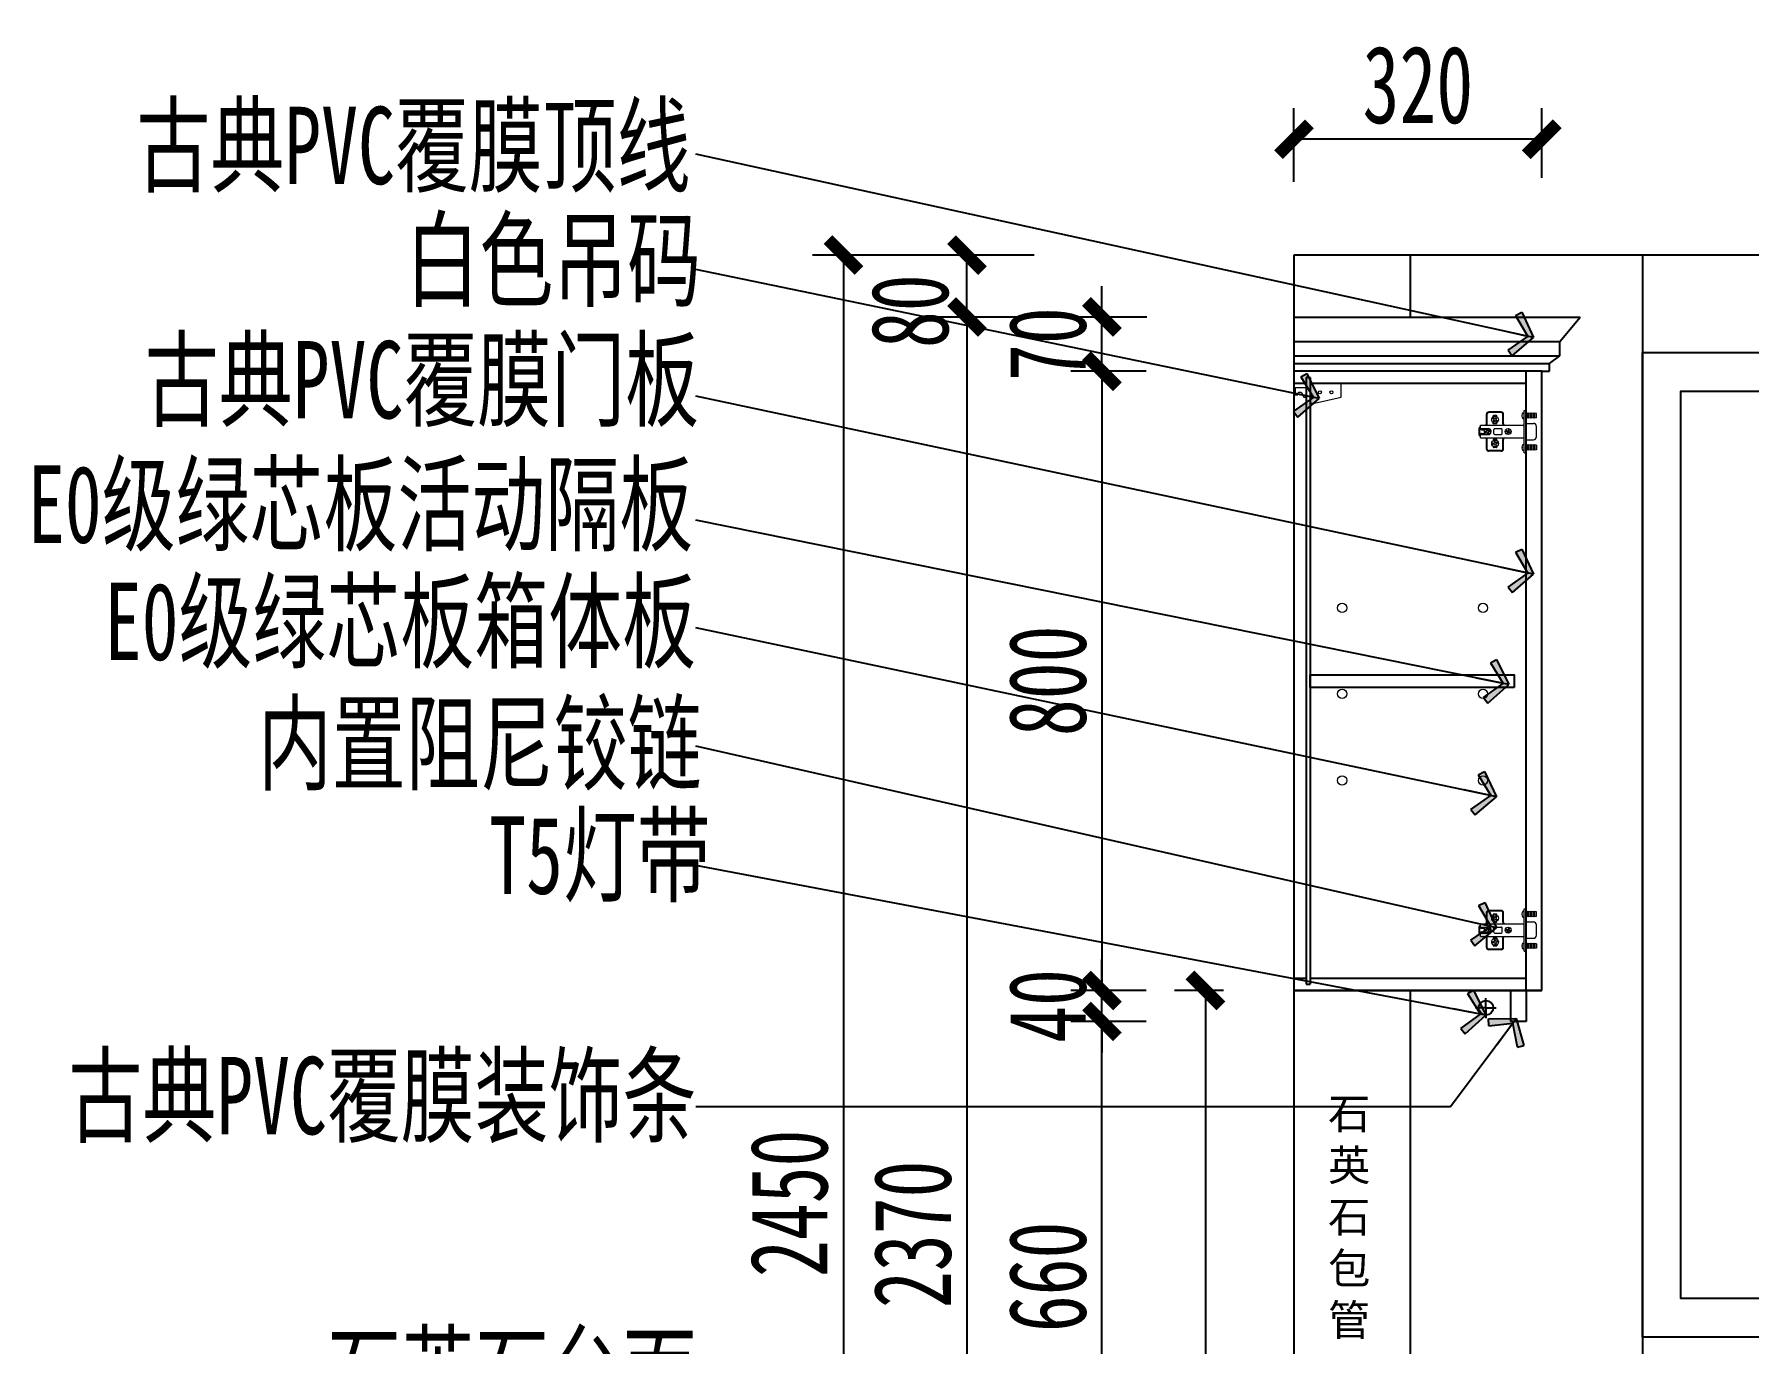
# Model space of a CAD drawing. Header units: millimetres. Extents: x 3104083 to 3173399, y -3165492 to -3044687.
# Drawn here: x 3118598 to 3120812, y -3140563 to -3138871 of the extents above; entities that cross this region are included whole.
import ezdxf

# ---------------------------------------------------------------- set-up
doc = ezdxf.new("R2010")
doc.units = ezdxf.units.MM
doc.header["$LTSCALE"] = 500
doc.header["$MEASUREMENT"] = 0
doc.header["$PDMODE"] = 2
doc.layers.get('0').update_dxf_attribs({"linetype": 'CONTINUOUS'})
doc.layers.get('DEFPOINTS').update_dxf_attribs({"linetype": 'CONTINUOUS'})
for name, color, linetype in [('D-节点尺寸', 5, 'CONTINUOUS'), ('W-基础引线', 35, 'CONTINUOUS'), ('ZB_厨柜', 7, 'CONTINUOUS'), ('柜体', 2, 'CONTINUOUS')]:
    doc.layers.add(name, color=color, linetype=linetype)
doc.layers.add('五金辅助件', color=25, linetype='CONTINUOUS', lineweight=13)
doc.layers.add('墙体', color=6, linetype='CONTINUOUS', lineweight=25)
doc.styles.add('DIM', font='SimSun.ttf', dxfattribs={"width": 0.7})
doc.styles.add('ZB_宋体', font='SimSun.ttf', dxfattribs={"height": 80})
doc.dimstyles.new('40', dxfattribs={"dimscale": 40, "dimtxt": 2.5, "dimasz": 1, "dimexe": 1, "dimexo": 1, "dimgap": 0.5, "dimtad": 1, "dimdec": 0, "dimzin": 0, "dimdsep": 46, "dimtxsty": 'DIM', "dimblk": 'ARCHTICK', "dimcen": 0, "dimclrd": 5, "dimclre": 5, "dimclrt": 35, "dimadec": 0, "dimazin": 0, "dimtfac": 0.5, "dimtdec": 0, "dimtix": 1, "dimtmove": 2, "dimatfit": 2, "dimldrblk": 'A', "dimfxl": 0, "dimtolj": 1, "dimtzin": 0, "dimlwd": -1, "dimlwe": -1, "dimarcsym": 0})
doc.dimstyles.new('基础引线', dxfattribs={"dimtxt": 3, "dimasz": 0.7, "dimexe": 2, "dimexo": 6, "dimgap": 1, "dimtad": 1, "dimdec": 0, "dimdsep": 46, "dimtxsty": 'Standard', "dimblk1": 'A', "dimblk2": 'A', "dimsah": 1, "dimcen": 3, "dimdle": 200, "dimclrd": 256, "dimclre": 256, "dimclrt": 2, "dimadec": 0, "dimazin": 0, "dimtfac": 1, "dimtdec": 0, "dimtix": 1, "dimtmove": 1, "dimatfit": 3, "dimldrblk": 'A', "dimfxl": 0, "dimtvp": 1, "dimtolj": 1, "dimtzin": 0, "dimarcsym": 0})

# ---------------------------------------------------------------- blocks, each defined once
blk = doc.blocks.new('_ArchTick')
at = {"color": 0, "linetype": 'ByBlock', "const_width": 0.4}
blk.add_lwpolyline([(-0.5, -0.5), (0.5, 0.5)], dxfattribs=at)
blk = doc.blocks.new('*D2127')
at = {"layer": 'D-节点尺寸', "color": 5, "ltscale": 100}
for p, q in [((3120224.4, -3139061.9), (3120224.4, -3138966.9)), ((3120544.4, -3139056.9), (3120544.4, -3138966.9)), ((3120544.4, -3139006.9), (3120224.4, -3139006.9))]:
    blk.add_line(p, q, dxfattribs=at)
at = {"layer": 'DEFPOINTS', "color": 0, "ltscale": 100}
for p in [(3120224.4, -3139006.9), (3120224.4, -3139101.9), (3120544.4, -3139096.9)]:
    blk.add_point(p, dxfattribs=at)
at = {"layer": 'D-节点尺寸', "color": 5, "ltscale": 100, "xscale": 40, "yscale": 40, "zscale": 40, "rotation": 180}
blk.add_blockref('_ArchTick', (3120224.4, -3139006.9), dxfattribs=at)
at = {"layer": 'D-节点尺寸', "color": 5, "ltscale": 100, "xscale": 40, "yscale": 40, "zscale": 40}
blk.add_blockref('_ArchTick', (3120544.4, -3139006.9), dxfattribs=at)
at = {"layer": 'D-节点尺寸', "color": 35, "ltscale": 100, "insert": (3120384.4, -3138936.9), "char_height": 100, "attachment_point": 5, "style": 'DIM'}
blk.add_mtext('\\A1;320', dxfattribs=at)
blk = doc.blocks.new('A')
for p, q in [((-1.435, 1.148), (-1.09, 1.437)), ((-1.435, 1.148), (-0.369, 0)), ((-1.09, 1.437), (0, 0)), ((-0.369, 0), (-2.127, 0)), ((-1.435, -1.148), (-0.369, 0)), ((-1.09, -1.437), (0, 0)), ((-1.435, -1.148), (-1.09, -1.437))]:
    blk.add_line(p, q)
for points in [[(-1.435, 1.148), (-1.09, 1.437), (-0.369, 0), (0, 0)], [(-1.435, -1.148), (-1.09, -1.437), (-0.369, 0), (0, 0)]]:
    blk.add_solid(points)
blk = doc.blocks.new('*D2128')
at = {"layer": 'D-节点尺寸', "color": 5, "ltscale": 100}
for p, q in [((3120033.4, -3139306.5), (3119936.4, -3139306.5)), ((3119976.4, -3139306.5), (3119976.4, -3140106.5)), ((3120033.4, -3140106.5), (3119936.4, -3140106.5))]:
    blk.add_line(p, q, dxfattribs=at)
at = {"layer": 'DEFPOINTS', "color": 0, "ltscale": 100}
for p in [(3120073.4, -3139306.5), (3119976.4, -3140106.5), (3120073.4, -3140106.5)]:
    blk.add_point(p, dxfattribs=at)
at = {"layer": 'D-节点尺寸', "color": 5, "ltscale": 100, "xscale": 40, "yscale": 40, "zscale": 40}
for p, rotation in [((3119976.4, -3139306.5), 90), ((3119976.4, -3140106.5), 270)]:
    blk.add_blockref('_ArchTick', p, dxfattribs=dict(at, rotation=rotation))
at = {"layer": 'D-节点尺寸', "color": 35, "ltscale": 100, "insert": (3119906.4, -3139706.5), "char_height": 100, "attachment_point": 5, "rotation": 90, "style": 'DIM'}
blk.add_mtext('\\A1;800', dxfattribs=at)
blk = doc.blocks.new('*D2132')
at = {"layer": 'D-节点尺寸', "color": 5, "ltscale": 100}
for p, q in [((3119962.1, -3139236.5), (3119762.1, -3139236.5)), ((3119802.1, -3139236.5), (3119802.1, -3141606.5)), ((3119962.1, -3141606.5), (3119762.1, -3141606.5))]:
    blk.add_line(p, q, dxfattribs=at)
at = {"layer": 'DEFPOINTS', "color": 0, "ltscale": 100}
for p in [(3120015.5, -3139236.5), (3119802.1, -3141606.5), (3120073.4, -3141606.5)]:
    blk.add_point(p, dxfattribs=at)
at = {"layer": 'D-节点尺寸', "color": 5, "ltscale": 100, "xscale": 40, "yscale": 40, "zscale": 40}
for p, rotation in [((3119802.1, -3139236.5), 90), ((3119802.1, -3141606.5), 270)]:
    blk.add_blockref('_ArchTick', p, dxfattribs=dict(at, rotation=rotation))
at = {"layer": 'D-节点尺寸', "color": 35, "ltscale": 100, "insert": (3119732.1, -3140421.5), "char_height": 100, "attachment_point": 5, "rotation": 90, "style": 'DIM'}
blk.add_mtext('\\A1;2370', dxfattribs=at)
blk = doc.blocks.new('*D2133')
at = {"layer": 'D-节点尺寸', "color": 5, "ltscale": 100}
for p, q in [((3119888.7, -3139156.5), (3119762.1, -3139156.5)), ((3119802.1, -3139236.5), (3119802.1, -3139156.5)), ((3119962.1, -3139236.5), (3119762.1, -3139236.5))]:
    blk.add_line(p, q, dxfattribs=at)
at = {"layer": 'DEFPOINTS', "color": 0, "ltscale": 100}
for p in [(3119802.1, -3139156.5), (3119928.7, -3139156.5), (3120015.5, -3139236.5)]:
    blk.add_point(p, dxfattribs=at)
at = {"layer": 'D-节点尺寸', "color": 5, "ltscale": 100, "xscale": 40, "yscale": 40, "zscale": 40}
for p, rotation in [((3119802.1, -3139156.5), 90), ((3119802.1, -3139236.5), 270)]:
    blk.add_blockref('_ArchTick', p, dxfattribs=dict(at, rotation=rotation))
at = {"layer": 'D-节点尺寸', "color": 35, "ltscale": 100, "insert": (3119728.7, -3139229), "char_height": 100, "attachment_point": 5, "rotation": 90, "style": 'DIM'}
blk.add_mtext('\\A1;80', dxfattribs=at)
blk = doc.blocks.new('*D2134')
at = {"layer": 'D-节点尺寸', "color": 5, "ltscale": 100}
for p, q in [((3119802.7, -3139156.5), (3119602.7, -3139156.5)), ((3119642.7, -3139156.5), (3119642.7, -3141606.5)), ((3119802.7, -3141606.5), (3119602.7, -3141606.5))]:
    blk.add_line(p, q, dxfattribs=at)
at = {"layer": 'DEFPOINTS', "color": 0, "ltscale": 100}
for p in [(3119928.7, -3139156.5), (3119642.7, -3141606.5), (3119928.7, -3141606.5)]:
    blk.add_point(p, dxfattribs=at)
at = {"layer": 'D-节点尺寸', "color": 5, "ltscale": 100, "xscale": 40, "yscale": 40, "zscale": 40}
for p, rotation in [((3119642.7, -3139156.5), 90), ((3119642.7, -3141606.5), 270)]:
    blk.add_blockref('_ArchTick', p, dxfattribs=dict(at, rotation=rotation))
at = {"layer": 'D-节点尺寸', "color": 35, "ltscale": 100, "insert": (3119572.7, -3140381.5), "char_height": 100, "attachment_point": 5, "rotation": 90, "style": 'DIM'}
blk.add_mtext('\\A1;2450', dxfattribs=at)
blk = doc.blocks.new('*D2135')
at = {"layer": 'D-节点尺寸', "color": 5, "ltscale": 100}
for p, q in [((3119976.4, -3139236.5), (3119976.4, -3139196.5)), ((3120034.6, -3139236.5), (3119936.4, -3139236.5)), ((3119976.4, -3139306.5), (3119976.4, -3139236.5)), ((3120033.4, -3139306.5), (3119936.4, -3139306.5)), ((3119976.4, -3139306.5), (3119976.4, -3139346.5))]:
    blk.add_line(p, q, dxfattribs=at)
at = {"layer": 'DEFPOINTS', "color": 0, "ltscale": 100}
for p in [(3119976.4, -3139236.5), (3120074.6, -3139236.5), (3120073.4, -3139306.5)]:
    blk.add_point(p, dxfattribs=at)
at = {"layer": 'D-节点尺寸', "color": 5, "ltscale": 100, "xscale": 40, "yscale": 40, "zscale": 40}
for p, rotation in [((3119976.4, -3139236.5), 270), ((3119976.4, -3139306.5), 90)]:
    blk.add_blockref('_ArchTick', p, dxfattribs=dict(at, rotation=rotation))
at = {"layer": 'D-节点尺寸', "color": 35, "ltscale": 100, "insert": (3119906.4, -3139271.5), "char_height": 100, "attachment_point": 5, "rotation": 90, "style": 'DIM'}
blk.add_mtext('\\A1;70', dxfattribs=at)
blk = doc.blocks.new('*D2136')
at = {"layer": 'D-节点尺寸', "color": 5, "ltscale": 100}
for p, q in [((3120033.4, -3140146.5), (3119936.4, -3140146.5)), ((3119976.4, -3140806.5), (3119976.4, -3140146.5)), ((3120033.4, -3140806.5), (3119936.4, -3140806.5))]:
    blk.add_line(p, q, dxfattribs=at)
at = {"layer": 'DEFPOINTS', "color": 0, "ltscale": 100}
for p in [(3119976.4, -3140146.5), (3120073.4, -3140146.5), (3120073.4, -3140806.5)]:
    blk.add_point(p, dxfattribs=at)
at = {"layer": 'D-节点尺寸', "color": 5, "ltscale": 100, "xscale": 40, "yscale": 40, "zscale": 40}
for p, rotation in [((3119976.4, -3140146.5), 90), ((3119976.4, -3140806.5), 270)]:
    blk.add_blockref('_ArchTick', p, dxfattribs=dict(at, rotation=rotation))
at = {"layer": 'D-节点尺寸', "color": 35, "ltscale": 100, "insert": (3119906.4, -3140476.5), "char_height": 100, "attachment_point": 5, "rotation": 90, "style": 'DIM'}
blk.add_mtext('\\A1;660', dxfattribs=at)
blk = doc.blocks.new('*D2137')
at = {"layer": 'D-节点尺寸', "color": 5, "ltscale": 100}
for p, q in [((3120133.5, -3140106.5), (3120070.1, -3140106.5)), ((3120110.1, -3140106.5), (3120110.1, -3141606.5)), ((3120133.5, -3141606.5), (3120070.1, -3141606.5))]:
    blk.add_line(p, q, dxfattribs=at)
at = {"layer": 'DEFPOINTS', "color": 0, "ltscale": 100}
for p in [(3120173.5, -3140106.5), (3120110.1, -3141606.5), (3120173.5, -3141606.5)]:
    blk.add_point(p, dxfattribs=at)
at = {"layer": 'D-节点尺寸', "color": 5, "ltscale": 100, "xscale": 40, "yscale": 40, "zscale": 40}
for p, rotation in [((3120110.1, -3140106.5), 90), ((3120110.1, -3141606.5), 270)]:
    blk.add_blockref('_ArchTick', p, dxfattribs=dict(at, rotation=rotation))
at = {"layer": 'D-节点尺寸', "color": 35, "ltscale": 100, "insert": (3120040.1, -3140856.5), "char_height": 100, "attachment_point": 5, "rotation": 90, "style": 'DIM'}
blk.add_mtext('\\A1;1500', dxfattribs=at)
blk = doc.blocks.new('*D2138')
at = {"layer": 'D-节点尺寸', "color": 5, "ltscale": 100}
for p, q in [((3119976.4, -3140106.5), (3119976.4, -3140066.5)), ((3120033.4, -3140106.5), (3119936.4, -3140106.5)), ((3119976.4, -3140146.5), (3119976.4, -3140106.5)), ((3120033.4, -3140146.5), (3119936.4, -3140146.5)), ((3119976.4, -3140146.5), (3119976.4, -3140186.5))]:
    blk.add_line(p, q, dxfattribs=at)
at = {"layer": 'DEFPOINTS', "color": 0, "ltscale": 100}
for p in [(3119976.4, -3140106.5), (3120073.4, -3140106.5), (3120073.4, -3140146.5)]:
    blk.add_point(p, dxfattribs=at)
at = {"layer": 'D-节点尺寸', "color": 5, "ltscale": 100, "xscale": 40, "yscale": 40, "zscale": 40}
for p, rotation in [((3119976.4, -3140106.5), 270), ((3119976.4, -3140146.5), 90)]:
    blk.add_blockref('_ArchTick', p, dxfattribs=dict(at, rotation=rotation))
at = {"layer": 'D-节点尺寸', "color": 35, "ltscale": 100, "insert": (3119906.4, -3140126.5), "char_height": 100, "attachment_point": 5, "rotation": 90, "style": 'DIM'}
blk.add_mtext('\\A1;40', dxfattribs=at)

msp = doc.modelspace()

# ---------------------------------------------------------------- linework, layer by layer
at = {"layer": 'ZB_厨柜', "color": 253}
for points in [[(3121174.366, -3140554.343), (3120674.366, -3140554.343), (3120674.366, -3139282.459), (3121174.366, -3139282.459)], [(3121124.366, -3140504.343), (3120724.033, -3140504.343), (3120724.033, -3139332.459), (3121124.366, -3139332.459)]]:
    msp.add_lwpolyline(points, close=True, dxfattribs=at)
at = {"layer": '五金辅助件'}
for p, q in [((3120285.545, -3139339.846), (3120285.545, -3139322.491)), ((3120240.366, -3139327.991), (3120225.987, -3139327.991)), ((3120225.987, -3139327.991), (3120225.987, -3139337.054)), ((3120225.987, -3139337.054), (3120229.21, -3139337.054)), ((3120229.21, -3139337.054), (3120230.152, -3139333.431)), ((3120230.152, -3139333.431), (3120233.908, -3139333.431)), ((3120233.908, -3139333.431), (3120237.137, -3139339.927)), ((3120237.137, -3139339.927), (3120240.366, -3139339.927)), ((3120245.366, -3139347.893), (3120250.782, -3139347.893)), ((3120250.782, -3139347.893), (3120285.545, -3139339.846)), ((3120473.006, -3139374.188), (3120473.006, -3139361.931)), ((3120473.966, -3139374.188), (3120473.966, -3139361.931)), ((3120492.206, -3139359.051), (3120475.886, -3139359.051)), ((3120492.206, -3139360.011), (3120475.886, -3139360.011)), ((3120480.423, -3139366.778), (3120483.028, -3139369.174)), ((3120481.397, -3139365.718), (3120484.003, -3139368.114)), ((3120481.646, -3139365.539), (3120481.646, -3139364.331)), ((3120483.028, -3139369.174), (3120481.729, -3139370.587)), ((3120481.729, -3139370.587), (3120482.789, -3139371.562)), ((3120485.966, -3139363.851), (3120482.126, -3139363.851)), ((3120484.088, -3139370.149), (3120482.789, -3139371.562)), ((3120485.303, -3139366.7), (3120484.003, -3139368.114)), ((3120484.088, -3139370.149), (3120486.694, -3139372.544)), ((3120486.363, -3139367.675), (3120485.063, -3139369.088)), ((3120485.063, -3139369.088), (3120487.669, -3139371.484)), ((3120485.303, -3139366.7), (3120486.363, -3139367.675)), ((3120486.446, -3139365.539), (3120486.446, -3139364.331)), ((3120494.126, -3139374.411), (3120494.126, -3139361.931)), ((3120495.086, -3139374.411), (3120495.086, -3139361.931)), ((3120518.606, -3139363.453), (3120519.096, -3139363.453)), ((3120518.606, -3139364.413), (3120519.096, -3139364.413)), ((3120519.096, -3139364.413), (3120519.096, -3139363.453)), ((3120520.046, -3139360.093), (3120521.486, -3139360.093)), ((3120520.046, -3139367.773), (3120521.486, -3139367.773)), ((3120521.486, -3139411.851), (3120521.486, -3139357.131)), ((3120521.486, -3139357.131), (3120524.366, -3139357.131)), ((3120525.908, -3139361.053), (3120524.366, -3139360.667)), ((3120525.908, -3139366.813), (3120524.366, -3139367.198)), ((3120527.828, -3139361.053), (3120525.908, -3139360.573)), ((3120525.908, -3139367.293), (3120525.908, -3139360.573)), ((3120527.828, -3139366.813), (3120525.908, -3139367.293)), ((3120529.748, -3139361.053), (3120527.828, -3139360.573)), ((3120527.828, -3139367.293), (3120527.828, -3139360.573)), ((3120529.748, -3139366.813), (3120527.828, -3139367.293)), ((3120531.668, -3139361.053), (3120529.748, -3139360.573)), ((3120529.748, -3139367.293), (3120529.748, -3139360.573)), ((3120531.668, -3139366.813), (3120529.748, -3139367.293)), ((3120533.588, -3139361.053), (3120531.668, -3139360.573)), ((3120531.668, -3139367.293), (3120531.668, -3139360.573)), ((3120533.588, -3139366.813), (3120531.668, -3139367.293)), ((3120535.508, -3139361.053), (3120533.588, -3139360.573)), ((3120533.588, -3139367.293), (3120533.588, -3139360.573)), ((3120535.508, -3139366.813), (3120533.588, -3139367.293)), ((3120537.428, -3139361.053), (3120535.508, -3139360.573)), ((3120535.508, -3139367.293), (3120535.508, -3139360.573)), ((3120537.428, -3139366.813), (3120535.508, -3139367.293)), ((3120537.428, -3139366.813), (3120537.428, -3139361.053)), ((3120463.406, -3139389.057), (3120463.406, -3139379.925)), ((3120464.09, -3139379.006), (3120465.45, -3139378.598)), ((3120465.45, -3139390.384), (3120464.09, -3139389.976)), ((3120464.366, -3139388.343), (3120464.366, -3139380.64)), ((3120465.05, -3139379.72), (3120465.45, -3139379.6)), ((3120465.45, -3139389.382), (3120465.05, -3139389.262)), ((3120465.45, -3139376.331), (3120521.486, -3139376.331)), ((3120465.45, -3139381.131), (3120465.45, -3139376.331)), ((3120465.45, -3139380.651), (3120475.05, -3139380.651)), ((3120465.45, -3139392.651), (3120465.45, -3139387.851)), ((3120465.45, -3139388.331), (3120475.05, -3139388.331)), ((3120465.45, -3139392.651), (3120521.486, -3139392.651)), ((3120466.41, -3139382.091), (3120471.188, -3139382.091)), ((3120466.41, -3139386.891), (3120471.188, -3139386.891)), ((3120473.323, -3139383.951), (3120470.282, -3139384.649)), ((3120473.645, -3139385.354), (3120470.604, -3139386.053)), ((3120474.296, -3139381.757), (3120472.893, -3139382.079)), ((3120472.893, -3139382.079), (3120473.323, -3139383.951)), ((3120473.645, -3139385.354), (3120474.075, -3139387.225)), ((3120475.478, -3139386.903), (3120474.075, -3139387.225)), ((3120474.296, -3139381.757), (3120474.726, -3139383.628)), ((3120477.767, -3139382.93), (3120474.726, -3139383.628)), ((3120478.089, -3139384.333), (3120475.048, -3139385.032)), ((3120475.048, -3139385.032), (3120475.478, -3139386.903)), ((3120478.89, -3139384.971), (3120478.89, -3139384.011)), ((3120481.646, -3139373.931), (3120481.646, -3139372.723)), ((3120485.966, -3139374.411), (3120482.126, -3139374.411)), ((3120482.73, -3139387.371), (3120482.73, -3139381.611)), ((3120483.69, -3139380.651), (3120492.33, -3139380.651)), ((3120483.69, -3139388.331), (3120492.33, -3139388.331)), ((3120486.446, -3139373.931), (3120486.446, -3139372.723)), ((3120493.29, -3139387.371), (3120493.29, -3139381.611)), ((3120497.19, -3139383.659), (3120499.905, -3139384.623)), ((3120497.511, -3139382.755), (3120500.226, -3139383.718)), ((3120500.197, -3139385.235), (3120499.233, -3139387.95)), ((3120501.101, -3139385.556), (3120500.138, -3139388.271)), ((3120501.802, -3139380.712), (3120500.839, -3139383.426)), ((3120501.714, -3139385.265), (3120504.428, -3139386.228)), ((3120502.706, -3139381.033), (3120501.743, -3139383.747)), ((3120502.035, -3139384.36), (3120504.749, -3139385.323)), ((3120524.366, -3139373.931), (3120533.588, -3139373.931)), ((3120537.428, -3139391.211), (3120537.428, -3139377.771)), ((3120473.006, -3139407.051), (3120473.006, -3139394.794)), ((3120473.966, -3139407.051), (3120473.966, -3139394.794)), ((3120492.206, -3139408.971), (3120475.886, -3139408.971)), ((3120492.206, -3139409.931), (3120475.886, -3139409.931)), ((3120483.183, -3139399.311), (3120479.733, -3139400.103)), ((3120483.505, -3139400.714), (3120480.055, -3139401.507)), ((3120481.646, -3139395.051), (3120481.646, -3139396.259)), ((3120481.646, -3139403.443), (3120481.646, -3139404.651)), ((3120485.966, -3139394.571), (3120482.126, -3139394.571)), ((3120485.966, -3139405.131), (3120482.126, -3139405.131)), ((3120484.156, -3139397.117), (3120482.753, -3139397.439)), ((3120482.753, -3139397.439), (3120483.183, -3139399.311)), ((3120483.505, -3139400.714), (3120483.935, -3139402.585)), ((3120485.339, -3139402.263), (3120483.935, -3139402.585)), ((3120484.156, -3139397.117), (3120484.586, -3139398.988)), ((3120488.036, -3139398.196), (3120484.586, -3139398.988)), ((3120488.358, -3139399.599), (3120484.909, -3139400.392)), ((3120484.909, -3139400.392), (3120485.339, -3139402.263)), ((3120486.446, -3139395.051), (3120486.446, -3139396.259)), ((3120486.446, -3139403.443), (3120486.446, -3139404.651)), ((3120494.126, -3139407.051), (3120494.126, -3139394.571)), ((3120495.086, -3139407.051), (3120495.086, -3139394.571)), ((3120518.606, -3139404.569), (3120519.096, -3139404.569)), ((3120518.606, -3139405.529), (3120519.096, -3139405.529)), ((3120519.096, -3139404.569), (3120519.096, -3139405.529)), ((3120520.046, -3139401.209), (3120521.486, -3139401.209)), ((3120520.046, -3139408.889), (3120521.486, -3139408.889)), ((3120521.486, -3139411.851), (3120524.366, -3139411.851)), ((3120524.366, -3139395.051), (3120533.588, -3139395.051)), ((3120525.908, -3139402.169), (3120524.366, -3139401.784)), ((3120525.908, -3139407.929), (3120524.366, -3139408.315)), ((3120525.908, -3139401.689), (3120525.908, -3139408.409)), ((3120527.828, -3139402.169), (3120525.908, -3139401.689)), ((3120527.828, -3139407.929), (3120525.908, -3139408.409)), ((3120527.828, -3139401.689), (3120527.828, -3139408.409)), ((3120529.748, -3139402.169), (3120527.828, -3139401.689)), ((3120529.748, -3139407.929), (3120527.828, -3139408.409)), ((3120529.748, -3139401.689), (3120529.748, -3139408.409)), ((3120531.668, -3139402.169), (3120529.748, -3139401.689)), ((3120531.668, -3139407.929), (3120529.748, -3139408.409)), ((3120531.668, -3139401.689), (3120531.668, -3139408.409)), ((3120533.588, -3139402.169), (3120531.668, -3139401.689)), ((3120533.588, -3139407.929), (3120531.668, -3139408.409)), ((3120533.588, -3139401.689), (3120533.588, -3139408.409)), ((3120535.508, -3139402.169), (3120533.588, -3139401.689)), ((3120535.508, -3139407.929), (3120533.588, -3139408.409)), ((3120535.508, -3139401.689), (3120535.508, -3139408.409)), ((3120537.428, -3139402.169), (3120535.508, -3139401.689)), ((3120537.428, -3139407.929), (3120535.508, -3139408.409)), ((3120537.428, -3139402.169), (3120537.428, -3139407.929)), ((3120473.006, -3140018.188), (3120473.006, -3140005.931)), ((3120473.966, -3140018.188), (3120473.966, -3140005.931)), ((3120492.206, -3140003.051), (3120475.886, -3140003.051)), ((3120492.206, -3140004.011), (3120475.886, -3140004.011)), ((3120480.423, -3140010.778), (3120483.028, -3140013.174)), ((3120481.397, -3140009.718), (3120484.003, -3140012.114)), ((3120481.646, -3140009.539), (3120481.646, -3140008.331)), ((3120483.028, -3140013.174), (3120481.729, -3140014.587)), ((3120485.966, -3140007.851), (3120482.126, -3140007.851)), ((3120485.303, -3140010.7), (3120484.003, -3140012.114)), ((3120486.363, -3140011.675), (3120485.063, -3140013.088)), ((3120485.063, -3140013.088), (3120487.669, -3140015.484)), ((3120485.303, -3140010.7), (3120486.363, -3140011.675)), ((3120486.446, -3140009.539), (3120486.446, -3140008.331)), ((3120494.126, -3140018.411), (3120494.126, -3140005.931)), ((3120495.086, -3140018.411), (3120495.086, -3140005.931)), ((3120518.606, -3140007.453), (3120519.096, -3140007.453)), ((3120518.606, -3140008.413), (3120519.096, -3140008.413)), ((3120519.096, -3140008.413), (3120519.096, -3140007.453)), ((3120520.046, -3140004.093), (3120521.486, -3140004.093)), ((3120520.046, -3140011.773), (3120521.486, -3140011.773)), ((3120521.486, -3140055.851), (3120521.486, -3140001.131)), ((3120521.486, -3140001.131), (3120524.366, -3140001.131)), ((3120525.908, -3140005.053), (3120524.366, -3140004.667)), ((3120525.908, -3140010.813), (3120524.366, -3140011.198)), ((3120527.828, -3140005.053), (3120525.908, -3140004.573)), ((3120525.908, -3140011.293), (3120525.908, -3140004.573)), ((3120527.828, -3140010.813), (3120525.908, -3140011.293)), ((3120529.748, -3140005.053), (3120527.828, -3140004.573)), ((3120527.828, -3140011.293), (3120527.828, -3140004.573)), ((3120529.748, -3140010.813), (3120527.828, -3140011.293)), ((3120531.668, -3140005.053), (3120529.748, -3140004.573)), ((3120529.748, -3140011.293), (3120529.748, -3140004.573)), ((3120531.668, -3140010.813), (3120529.748, -3140011.293)), ((3120533.588, -3140005.053), (3120531.668, -3140004.573)), ((3120531.668, -3140011.293), (3120531.668, -3140004.573)), ((3120533.588, -3140010.813), (3120531.668, -3140011.293)), ((3120535.508, -3140005.053), (3120533.588, -3140004.573)), ((3120533.588, -3140011.293), (3120533.588, -3140004.573)), ((3120535.508, -3140010.813), (3120533.588, -3140011.293)), ((3120537.428, -3140005.053), (3120535.508, -3140004.573)), ((3120535.508, -3140011.293), (3120535.508, -3140004.573)), ((3120537.428, -3140010.813), (3120535.508, -3140011.293)), ((3120537.428, -3140010.813), (3120537.428, -3140005.053)), ((3120463.406, -3140033.057), (3120463.406, -3140023.925)), ((3120464.09, -3140023.006), (3120465.45, -3140022.598)), ((3120465.45, -3140034.384), (3120464.09, -3140033.976)), ((3120464.366, -3140032.343), (3120464.366, -3140024.64)), ((3120465.05, -3140023.72), (3120465.45, -3140023.6)), ((3120465.45, -3140033.382), (3120465.05, -3140033.262)), ((3120465.45, -3140020.331), (3120521.486, -3140020.331)), ((3120465.45, -3140025.131), (3120465.45, -3140020.331)), ((3120465.45, -3140024.651), (3120475.05, -3140024.651)), ((3120465.45, -3140036.651), (3120465.45, -3140031.851)), ((3120465.45, -3140032.331), (3120475.05, -3140032.331)), ((3120466.41, -3140026.091), (3120471.188, -3140026.091)), ((3120466.41, -3140030.891), (3120471.188, -3140030.891)), ((3120473.323, -3140027.951), (3120470.282, -3140028.649)), ((3120473.645, -3140029.354), (3120470.604, -3140030.053)), ((3120474.296, -3140025.757), (3120472.893, -3140026.079)), ((3120472.893, -3140026.079), (3120473.323, -3140027.951)), ((3120473.645, -3140029.354), (3120474.075, -3140031.225)), ((3120475.478, -3140030.903), (3120474.075, -3140031.225)), ((3120474.296, -3140025.757), (3120474.726, -3140027.628)), ((3120477.767, -3140026.93), (3120474.726, -3140027.628)), ((3120478.089, -3140028.333), (3120475.048, -3140029.032)), ((3120475.048, -3140029.032), (3120475.478, -3140030.903)), ((3120478.89, -3140028.971), (3120478.89, -3140028.011)), ((3120481.646, -3140017.931), (3120481.646, -3140016.723)), ((3120481.729, -3140014.587), (3120482.789, -3140015.562)), ((3120485.966, -3140018.411), (3120482.126, -3140018.411)), ((3120482.73, -3140031.371), (3120482.73, -3140025.611)), ((3120484.088, -3140014.149), (3120482.789, -3140015.562)), ((3120483.69, -3140024.651), (3120492.33, -3140024.651)), ((3120483.69, -3140032.331), (3120492.33, -3140032.331)), ((3120484.088, -3140014.149), (3120486.694, -3140016.544)), ((3120486.446, -3140017.931), (3120486.446, -3140016.723)), ((3120493.29, -3140031.371), (3120493.29, -3140025.611)), ((3120497.19, -3140027.659), (3120499.905, -3140028.623)), ((3120497.511, -3140026.755), (3120500.226, -3140027.718)), ((3120500.197, -3140029.235), (3120499.233, -3140031.95)), ((3120501.101, -3140029.556), (3120500.138, -3140032.271)), ((3120501.802, -3140024.712), (3120500.839, -3140027.426)), ((3120501.714, -3140029.265), (3120504.428, -3140030.228)), ((3120502.706, -3140025.033), (3120501.743, -3140027.747)), ((3120502.035, -3140028.36), (3120504.749, -3140029.323)), ((3120524.366, -3140017.931), (3120533.588, -3140017.931)), ((3120537.428, -3140035.211), (3120537.428, -3140021.771)), ((3120465.45, -3140036.651), (3120521.486, -3140036.651)), ((3120473.006, -3140051.051), (3120473.006, -3140038.794)), ((3120473.966, -3140051.051), (3120473.966, -3140038.794)), ((3120492.206, -3140052.971), (3120475.886, -3140052.971)), ((3120492.206, -3140053.931), (3120475.886, -3140053.931)), ((3120483.183, -3140043.311), (3120479.733, -3140044.103)), ((3120483.505, -3140044.714), (3120480.055, -3140045.507)), ((3120481.646, -3140039.051), (3120481.646, -3140040.259)), ((3120481.646, -3140047.443), (3120481.646, -3140048.651)), ((3120485.966, -3140038.571), (3120482.126, -3140038.571)), ((3120485.966, -3140049.131), (3120482.126, -3140049.131)), ((3120484.156, -3140041.117), (3120482.753, -3140041.439)), ((3120482.753, -3140041.439), (3120483.183, -3140043.311)), ((3120483.505, -3140044.714), (3120483.935, -3140046.585)), ((3120485.339, -3140046.263), (3120483.935, -3140046.585)), ((3120484.156, -3140041.117), (3120484.586, -3140042.988)), ((3120488.036, -3140042.196), (3120484.586, -3140042.988)), ((3120488.358, -3140043.599), (3120484.909, -3140044.392)), ((3120484.909, -3140044.392), (3120485.339, -3140046.263)), ((3120486.446, -3140039.051), (3120486.446, -3140040.259)), ((3120486.446, -3140047.443), (3120486.446, -3140048.651)), ((3120494.126, -3140051.051), (3120494.126, -3140038.571)), ((3120495.086, -3140051.051), (3120495.086, -3140038.571)), ((3120518.606, -3140048.569), (3120519.096, -3140048.569)), ((3120518.606, -3140049.529), (3120519.096, -3140049.529)), ((3120519.096, -3140048.569), (3120519.096, -3140049.529)), ((3120520.046, -3140045.209), (3120521.486, -3140045.209)), ((3120520.046, -3140052.889), (3120521.486, -3140052.889)), ((3120521.486, -3140055.851), (3120524.366, -3140055.851)), ((3120524.366, -3140039.051), (3120533.588, -3140039.051)), ((3120525.908, -3140046.169), (3120524.366, -3140045.784)), ((3120525.908, -3140051.929), (3120524.366, -3140052.315)), ((3120525.908, -3140045.689), (3120525.908, -3140052.409)), ((3120527.828, -3140046.169), (3120525.908, -3140045.689)), ((3120527.828, -3140051.929), (3120525.908, -3140052.409)), ((3120527.828, -3140045.689), (3120527.828, -3140052.409)), ((3120529.748, -3140046.169), (3120527.828, -3140045.689)), ((3120529.748, -3140051.929), (3120527.828, -3140052.409)), ((3120529.748, -3140045.689), (3120529.748, -3140052.409)), ((3120531.668, -3140046.169), (3120529.748, -3140045.689)), ((3120531.668, -3140051.929), (3120529.748, -3140052.409)), ((3120531.668, -3140045.689), (3120531.668, -3140052.409)), ((3120533.588, -3140046.169), (3120531.668, -3140045.689)), ((3120533.588, -3140051.929), (3120531.668, -3140052.409)), ((3120533.588, -3140045.689), (3120533.588, -3140052.409)), ((3120535.508, -3140046.169), (3120533.588, -3140045.689)), ((3120535.508, -3140051.929), (3120533.588, -3140052.409)), ((3120535.508, -3140045.689), (3120535.508, -3140052.409)), ((3120537.428, -3140046.169), (3120535.508, -3140045.689)), ((3120537.428, -3140051.929), (3120535.508, -3140052.409)), ((3120537.428, -3140046.169), (3120537.428, -3140051.929))]:
    msp.add_line(p, q, dxfattribs=at)
for centre, radius in [((3120257.852, -3139333.78), 1.947), ((3120272.855, -3139333.78), 1.947), ((3120484.046, -3139369.131), 4.32), ((3120474.185, -3139384.491), 3.84), ((3120500.97, -3139384.491), 3.84), ((3120484.046, -3139399.851), 4.32), ((3120286.673, -3139612.326), 5.991), ((3120468.554, -3139612.326), 5.991), ((3120286.673, -3139723.266), 5.991), ((3120468.554, -3139723.266), 5.991), ((3120286.673, -3139835.206), 5.991), ((3120468.554, -3139835.206), 5.991), ((3120484.046, -3140013.131), 4.32), ((3120474.185, -3140028.491), 3.84), ((3120500.97, -3140028.491), 3.84), ((3120484.046, -3140043.851), 4.32)]:
    msp.add_circle(centre, radius, dxfattribs=at)
for centre, radius, start, end in [((3120475.886, -3139361.931), 2.88, 90, 180), ((3120475.886, -3139361.931), 1.92, 90, 180), ((3120484.046, -3139369.131), 2.869, 122.868001, 151.937832), ((3120482.126, -3139364.331), 0.48, 90, 180), ((3120484.046, -3139369.131), 2.869, 302.868001, 331.937832), ((3120485.966, -3139364.331), 0.48, 0, 90), ((3120492.206, -3139361.931), 2.88, 0, 90), ((3120492.206, -3139361.931), 1.92, 0, 90), ((3120524.446, -3139363.933), 5.84, 138.88791, 175.285439), ((3120524.446, -3139363.933), 5.84, 184.714561, 221.11209), ((3120464.366, -3139379.925), 0.96, 106.699244, 180), ((3120464.366, -3139389.057), 0.96, 180, 253.300756), ((3120465.326, -3139380.64), 0.96, 106.699244, 180), ((3120465.326, -3139388.343), 0.96, 180, 253.300756), ((3120466.41, -3139381.131), 0.96, 180, 270), ((3120466.41, -3139387.851), 0.96, 90, 180), ((3120474.185, -3139384.491), 2.73, 177.650754, 208.229505), ((3120470.126, -3139374.188), 2.88, 311.924093, 0), ((3120470.126, -3139394.794), 2.88, 0, 48.075907), ((3120470.126, -3139374.188), 3.84, 326.080816, 0), ((3120470.126, -3139394.794), 3.84, 0, 33.919184), ((3120475.435, -3139384.086), 3.456, 1.233582, 96.394568), ((3120475.435, -3139384.897), 3.456, 263.605432, 358.766418), ((3120474.185, -3139384.491), 2.73, 357.650754, 28.229505), ((3120482.126, -3139373.931), 0.48, 180, 270), ((3120483.69, -3139381.611), 0.96, 90, 180), ((3120483.69, -3139387.371), 0.96, 180, 270), ((3120485.966, -3139373.931), 0.48, 270, 0), ((3120492.33, -3139381.611), 0.96, 0, 90), ((3120492.33, -3139387.371), 0.96, 270, 0), ((3120497.006, -3139374.411), 2.88, 180, 221.810315), ((3120497.006, -3139394.571), 2.88, 138.189685, 180), ((3120497.006, -3139374.411), 1.92, 180, 270), ((3120497.006, -3139394.571), 1.92, 90, 180), ((3120499.744, -3139385.075), 0.48, 340.464436, 70.464436), ((3120500.386, -3139383.265), 0.48, 250.464436, 340.464436), ((3120501.554, -3139385.717), 0.48, 70.464436, 160.464436), ((3120502.196, -3139383.907), 0.48, 160.464436, 250.464436), ((3120533.588, -3139377.771), 3.84, 0, 90), ((3120533.588, -3139391.211), 3.84, 270, 0), ((3120475.886, -3139407.051), 2.88, 180, 270), ((3120475.886, -3139407.051), 1.92, 180, 270), ((3120484.046, -3139399.851), 2.869, 178.405214, 207.475045), ((3120482.126, -3139395.051), 0.48, 90, 180), ((3120482.126, -3139404.651), 0.48, 180, 270), ((3120485.966, -3139395.051), 0.48, 0, 90), ((3120485.966, -3139404.651), 0.48, 270, 0), ((3120484.046, -3139399.851), 2.869, 358.405214, 27.475045), ((3120492.206, -3139407.051), 1.92, 270, 0), ((3120492.206, -3139407.051), 2.88, 270, 0), ((3120524.446, -3139405.049), 5.84, 138.88791, 175.285439), ((3120524.446, -3139405.049), 5.84, 184.714561, 221.11209), ((3120475.886, -3140005.931), 2.88, 90, 180), ((3120475.886, -3140005.931), 1.92, 90, 180), ((3120484.046, -3140013.131), 2.869, 122.868001, 151.937832), ((3120482.126, -3140008.331), 0.48, 90, 180), ((3120485.966, -3140008.331), 0.48, 0, 90), ((3120492.206, -3140005.931), 2.88, 0, 90), ((3120492.206, -3140005.931), 1.92, 0, 90), ((3120524.446, -3140007.933), 5.84, 138.88791, 175.285439), ((3120524.446, -3140007.933), 5.84, 184.714561, 221.11209), ((3120464.366, -3140023.925), 0.96, 106.699244, 180), ((3120464.366, -3140033.057), 0.96, 180, 253.300756), ((3120465.326, -3140024.64), 0.96, 106.699244, 180), ((3120465.326, -3140032.343), 0.96, 180, 253.300756), ((3120466.41, -3140025.131), 0.96, 180, 270), ((3120466.41, -3140031.851), 0.96, 90, 180), ((3120474.185, -3140028.491), 2.73, 177.650754, 208.229505), ((3120470.126, -3140018.188), 2.88, 311.924093, 0), ((3120470.126, -3140018.188), 3.84, 326.080816, 0), ((3120475.435, -3140028.086), 3.456, 1.233582, 96.394568), ((3120475.435, -3140028.897), 3.456, 263.605432, 358.766418), ((3120474.185, -3140028.491), 2.73, 357.650754, 28.229505), ((3120482.126, -3140017.931), 0.48, 180, 270), ((3120483.69, -3140025.611), 0.96, 90, 180), ((3120483.69, -3140031.371), 0.96, 180, 270), ((3120484.046, -3140013.131), 2.869, 302.868001, 331.937832), ((3120485.966, -3140017.931), 0.48, 270, 0), ((3120492.33, -3140025.611), 0.96, 0, 90), ((3120492.33, -3140031.371), 0.96, 270, 0), ((3120497.006, -3140018.411), 2.88, 180, 221.810315), ((3120497.006, -3140018.411), 1.92, 180, 270), ((3120499.744, -3140029.075), 0.48, 340.464436, 70.464436), ((3120500.386, -3140027.265), 0.48, 250.464436, 340.464436), ((3120501.554, -3140029.717), 0.48, 70.464436, 160.464436), ((3120502.196, -3140027.907), 0.48, 160.464436, 250.464436), ((3120533.588, -3140021.771), 3.84, 0, 90), ((3120533.588, -3140035.211), 3.84, 270, 0), ((3120470.126, -3140038.794), 2.88, 0, 48.075907), ((3120475.886, -3140051.051), 2.88, 180, 270), ((3120470.126, -3140038.794), 3.84, 0, 33.919184), ((3120475.886, -3140051.051), 1.92, 180, 270), ((3120484.046, -3140043.851), 2.869, 178.405214, 207.475045), ((3120482.126, -3140039.051), 0.48, 90, 180), ((3120482.126, -3140048.651), 0.48, 180, 270), ((3120485.966, -3140039.051), 0.48, 0, 90), ((3120485.966, -3140048.651), 0.48, 270, 0), ((3120484.046, -3140043.851), 2.869, 358.405214, 27.475045), ((3120492.206, -3140051.051), 1.92, 270, 0), ((3120492.206, -3140051.051), 2.88, 270, 0), ((3120497.006, -3140038.571), 2.88, 138.189685, 180), ((3120497.006, -3140038.571), 1.92, 90, 180), ((3120524.446, -3140049.049), 5.84, 138.88791, 175.285439), ((3120524.446, -3140049.049), 5.84, 184.714561, 221.11209)]:
    msp.add_arc(centre, radius, start, end, dxfattribs=at)
at = {"layer": '墙体'}
for p, q in [((3122164.366, -3139156.491), (3120224.366, -3139156.491)), ((3120224.366, -3139156.491), (3120224.366, -3141606.491)), ((3120374.366, -3139156.491), (3120374.366, -3139236.491)), ((3120674.366, -3139156.491), (3120674.366, -3140756.491)), ((3120374.366, -3140106.491), (3120374.366, -3140756.491))]:
    msp.add_line(p, q, dxfattribs=at)
at = {"layer": '柜体'}
for p, q in [((3120224.366, -3139236.491), (3120593.87, -3139236.491)), ((3120567.605, -3139268.189), (3120593.87, -3139236.491)), ((3120224.366, -3139268.189), (3120567.605, -3139268.189)), ((3120567.605, -3139286.491), (3120567.605, -3139268.189)), ((3120224.366, -3139286.491), (3120567.605, -3139286.491)), ((3120224.366, -3139296.491), (3120554.366, -3139296.491)), ((3120554.366, -3139296.491), (3120567.605, -3139286.491)), ((3120554.366, -3139306.491), (3120554.366, -3139296.491)), ((3120224.366, -3139306.491), (3120224.366, -3140106.491)), ((3120544.366, -3139306.491), (3120224.366, -3139306.491)), ((3120240.366, -3139322.491), (3120224.366, -3139322.491)), ((3120240.366, -3139314.491), (3120240.366, -3140098.491)), ((3120245.366, -3139314.491), (3120240.366, -3139314.491)), ((3120245.366, -3139314.491), (3120245.366, -3140098.491)), ((3120524.366, -3139322.491), (3120245.366, -3139322.491)), ((3120524.366, -3140106.491), (3120524.366, -3139306.491)), ((3120544.366, -3140106.491), (3120544.366, -3139306.491)), ((3120544.366, -3140106.491), (3120544.366, -3139306.491)), ((3120544.366, -3139306.491), (3120554.366, -3139306.491)), ((3120224.366, -3140090.491), (3120240.366, -3140090.491)), ((3120240.366, -3140098.491), (3120245.366, -3140098.491)), ((3120245.366, -3140090.491), (3120524.366, -3140090.491)), ((3120524.366, -3140106.491), (3120224.366, -3140106.491)), ((3120224.366, -3140106.491), (3120524.366, -3140106.491)), ((3120472.351, -3140128.893), (3120472.351, -3140116.23)), ((3120504.366, -3140146.491), (3120504.366, -3140106.491)), ((3120544.366, -3140106.491), (3120524.366, -3140106.491)), ((3120524.366, -3140106.491), (3120544.366, -3140106.491)), ((3120524.366, -3140106.491), (3120524.366, -3140146.491)), ((3120472.351, -3140128.893), (3120458.61, -3140128.893)), ((3120472.351, -3140128.893), (3120485.687, -3140128.893)), ((3120472.351, -3140128.893), (3120472.351, -3140142.153)), ((3120524.366, -3140146.491), (3120504.366, -3140146.491))]:
    msp.add_line(p, q, dxfattribs=at)
msp.add_lwpolyline([(3120508.735, -3139715.131), (3120245.366, -3139715.131), (3120245.366, -3139698.851), (3120508.735, -3139698.851)], close=True, dxfattribs=at)
msp.add_circle((3120472.351, -3140128.893), 9.453, dxfattribs=at)

# ---------------------------------------------------------------- texts
at = {"layer": 'D-节点尺寸', "color": 35, "ltscale": 100, "char_height": 100, "attachment_point": 5, "style": 'DIM'}
for s, width, insert in [('\\pi124.5;古典PVC覆膜顶线', 1033.76849, (3119025.081, -3139020.42)), ('\\pi237.58;白色吊码', 961.39655, (3119149.12, -3139168.153)), ('\\pi123.82;古典PVC覆膜门板', 973.11785, (3119036.308, -3139323.087)), ('E0级绿芯板活动隔板', 1407.594, (3119018.961, -3139483.911)), ('E0级绿芯板箱体板', 1263.34053, (3119070.471, -3139635.276)), ('\\pi194.14;内置阻尼铰链', 1256.96712, (3119075.821, -3139792.787)), ('T5灯带', 1256.96712, (3119328.154, -3139937.211)), ('\\pi242.67;古典PVC覆膜装饰条', 1210.64454, (3118925.888, -3140248.108)), ('\\pi291.04;石英石台面', 1243.59344, (3119068.986, -3140607.304))]:
    msp.add_mtext_dynamic_manual_height_columns(s, width=width, gutter_width=400, heights=[0], dxfattribs=dict(at, insert=insert))
at = {"layer": 'ZB_厨柜', "insert": (3120322.987, -3140245.51), "char_height": 40, "width": 43.45981, "attachment_point": 3, "style": 'ZB_宋体'}
msp.add_mtext('{\\fSimSun|b0|i0|c134|p54;石英石包管}', dxfattribs=at)

# ---------------------------------------------------------------- dimensions: what is measured, and where the dimension line sits
at = {"layer": 'D-节点尺寸', "color": 251, "ltscale": 100}
dim = msp.add_linear_dim(base=(3120224.366, -3139006.879), p1=(3120544.366, -3139096.879), p2=(3120224.366, -3139101.94), dimstyle='40', dxfattribs=at)
dim.commit()
dim.dimension.update_dxf_attribs({"geometry": '*D2127', "text_midpoint": (3120384.366, -3138936.879)})
for base, p1, p2, picture, middle in [((3119642.682, -3141606.494), (3119928.68, -3139156.494), (3119928.68, -3141606.494), '*D2134', (3119572.682, -3140381.494)), ((3119802.144, -3141606.494), (3120015.456, -3139236.494), (3120073.418, -3141606.494), '*D2132', (3119732.144, -3140421.494)), ((3119976.362, -3139236.494), (3120073.418, -3139306.494), (3120074.551, -3139236.494), '*D2135', (3119906.362, -3139271.494)), ((3119976.362, -3140106.494), (3120073.418, -3139306.494), (3120073.418, -3140106.494), '*D2128', (3119906.362, -3139706.494)), ((3119976.362, -3140106.494), (3120073.418, -3140146.494), (3120073.418, -3140106.494), '*D2138', (3119906.362, -3140126.494)), ((3120110.119, -3141606.494), (3120173.476, -3140106.494), (3120173.476, -3141606.494), '*D2137', (3120040.119, -3140856.494)), ((3119976.362, -3140146.494), (3120073.418, -3140806.494), (3120073.418, -3140146.494), '*D2136', (3119906.362, -3140476.494))]:
    dim = msp.add_linear_dim(base=base, p1=p1, p2=p2, angle=90, dimstyle='40', dxfattribs=at)
    dim.commit()
    dim.dimension.update_dxf_attribs({"geometry": picture, "text_midpoint": middle})
dim = msp.add_linear_dim(base=(3119802.144, -3139156.494), p1=(3120015.456, -3139236.494), p2=(3119928.68, -3139156.494), angle=90, dimstyle='40', dxfattribs=at)
dim.commit()
dim.dimension.update_dxf_attribs({"geometry": '*D2133', "text_midpoint": (3119728.68, -3139228.994), "dimtype": 160})

# ---------------------------------------------------------------- leaders
at = {"layer": 'W-基础引线'}
for points in [[(3120533.83, -3139263.07), (3119452.122, -3139026.001)], [(3120256.739, -3139341.964), (3119452.122, -3139175.126)], [(3120533.83, -3139568.909), (3119452.122, -3139338.824)], [(3120501.712, -3139711.306), (3119452.122, -3139499.025)], [(3120485.764, -3139856.148), (3119452.122, -3139638.104)], [(3120485.764, -3140025.511), (3119452.122, -3139791.05)], [(3120472.351, -3140138.346), (3119452.122, -3139944.897)], [(3120511.689, -3140142.888), (3120426.513, -3140256.84), (3119452.122, -3140256.84)]]:
    msp.add_leader(points, dimstyle='基础引线', override={"dimasz": 20}, dxfattribs=at)

doc.saveas('drawing.dxf')
